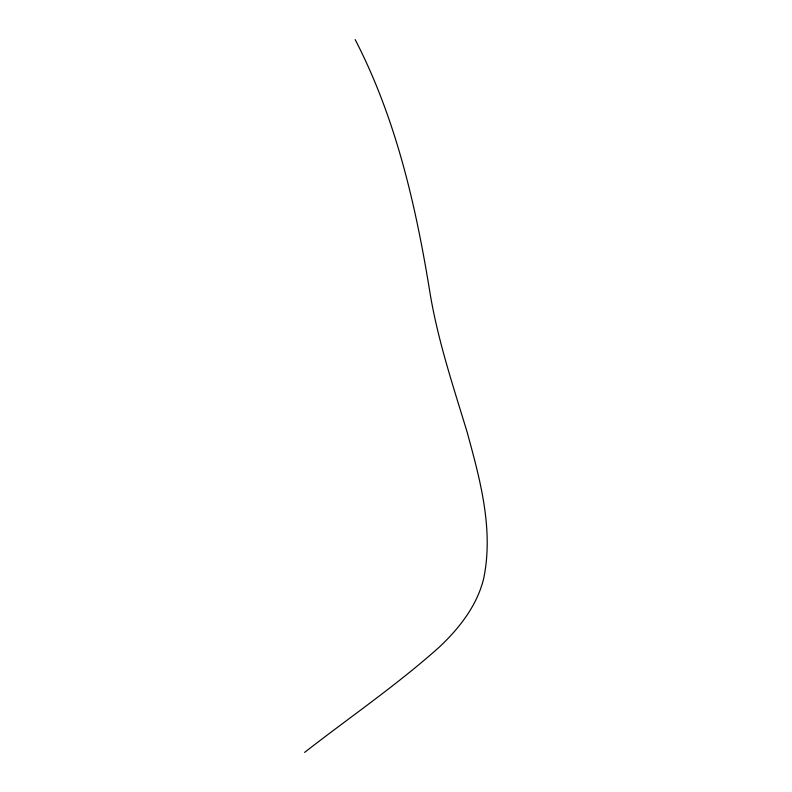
<?xml version="1.0" encoding="UTF-8"?>
<svg xmlns="http://www.w3.org/2000/svg" width="792" height="792" viewBox="0 0 792 792"><rect width="100%" height="100%" fill="white"/><g stroke="black" fill="none" stroke-linecap="round" stroke-linejoin="round"><path stroke-width="1.19" d="M304.593 752.4C349.599 717.304 396.931 685.031 439.501 646.906C459.409 628.096 477.101 605.613 483.684 578.507C493.842 529.333 480.041 479.407 467.122 432.095C453.252 386.387 438.016 340.926 430.125 293.683C416.028 206.266 396.129 118.8 355.163 39.6"/></g></svg>
